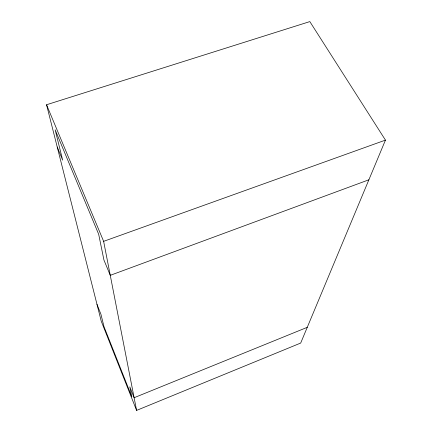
<?xml version="1.0" encoding="UTF-8"?>
<svg xmlns="http://www.w3.org/2000/svg" width="432" height="432" viewBox="0 0 432 432"><rect width="100%" height="100%" fill="white"/><g stroke="black" fill="none" stroke-linecap="round" stroke-linejoin="round"><path stroke-width="0.65" d="M385.452 140.114L300.694 343.051L136.598 410.4L101.245 321.192L46.548 104.755L309.83 21.6L385.452 140.114L103.637 241.342L136.598 410.4M307.26 327.332L134.125 397.721L129.794 386.824L131.841 396.851L104.015 326.711L100.921 314.248L96.995 304.376M368.879 179.798L110.268 275.335L103.923 259.983L98.68 234.274L55.134 129.778L62.683 160.202L57.213 146.961M46.548 104.755L103.637 241.342"/></g></svg>
